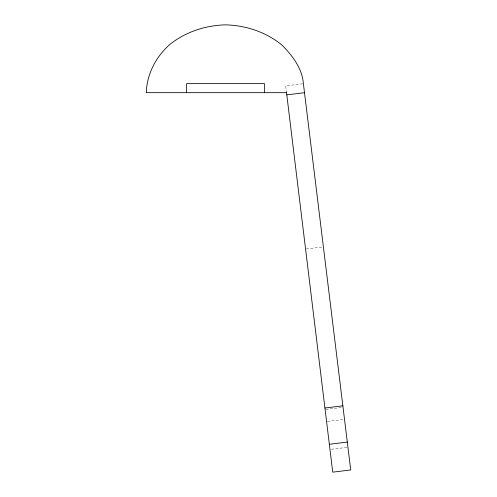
<?xml version="1.0" encoding="UTF-8"?>
<svg xmlns="http://www.w3.org/2000/svg" width="497" height="497" viewBox="0 0 497 497"><rect width="100%" height="100%" fill="white"/><g stroke="black" fill="none" stroke-linecap="round" stroke-linejoin="round"><path stroke-width="0.37" stroke-dasharray="2.48 1.86" d="M302.63 83.8L285.7 85.863L286.527 92.678M306.32 248.947L322.801 246.941M325.858 409.429L342.34 407.422M327.324 421.475L343.812 419.468M331.468 449.263L347.204 447.343"/><path stroke-width="0.75" d="M286.794 94.865L304.779 92.678M324.926 408.006L342.905 405.813M329.343 444.275L347.322 442.088M286.527 92.678L146.28 92.678C146.882 74.09 155.816 57.074 169.496 44.718C185.4 31.932 205.224 25.397 225.532 24.85C245.835 25.397 265.659 31.932 281.563 44.718C292.236 55.266 302.176 68.244 303.4 83.707L350.72 469.963L332.735 472.15L286.452 92.02M264.454 92.678L264.454 83.62L186.605 83.62L186.605 92.678"/></g></svg>
